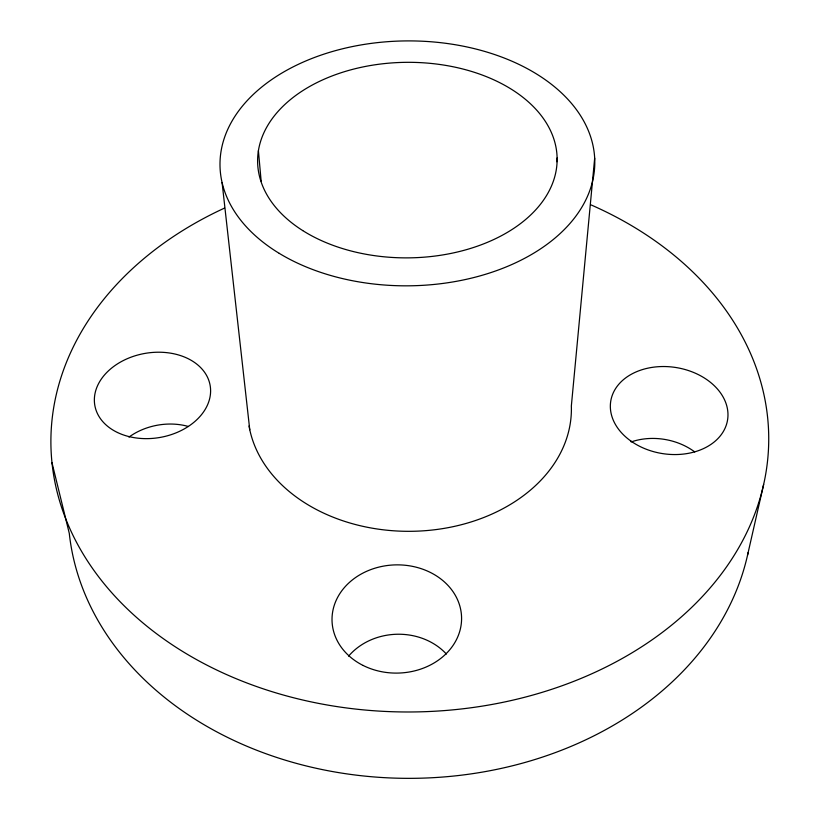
<?xml version="1.0" encoding="UTF-8"?>
<svg xmlns="http://www.w3.org/2000/svg" width="819" height="819" viewBox="0 0 819 819"><rect width="100%" height="100%" fill="white"/><g stroke="black" fill="none" stroke-linecap="round" stroke-linejoin="round"><path stroke-width="1.23" d="M556.838 161.752L557.125 157.944M594.676 158.159L571.345 405.989A161.855 121.591 -0.5 0 1 422.051 530.907A161.855 121.591 -0.5 0 1 249.037 425.972M747.552 555.128L763.646 484.438M51.966 462.612L69.287 533.364A342.352 268.786 -0.5 0 0 396.611 778.173A342.352 268.786 -0.5 0 0 748.105 552.6M222.092 182.555L249.764 429.76M258.405 150.696L261.148 181.153M591.001 204.883A358.927 271.795 -0.5 0 1 685.339 613.339A358.927 271.795 -0.5 0 1 137.305 618.089A358.927 271.795 -0.5 0 1 224.601 208.057M128.972 437.08A55.876 42.312 -10.6 0 1 188.462 426.504M631.152 441.943A56.46 43.131 10 0 1 694.737 451.914M348.597 656.152A61.538 53.061 -1.6 0 1 446.386 654.043M279.218 253.347A187.408 122.461 -0.5 0 0 589.875 190.325A187.408 122.461 -0.5 0 0 353.091 46.427A187.408 122.461 -0.5 0 0 279.218 253.347M302.733 230.579A149.775 97.778 -0.5 0 0 552.487 183.538A149.775 97.778 -0.5 0 0 366.871 66.165A149.775 97.778 -0.5 0 0 302.733 230.579M117.496 432.504A58.518 42.69 -9.7 0 0 210.176 396.12A58.518 42.69 -9.7 0 0 129.801 357.647A58.518 42.69 -9.7 0 0 117.496 432.504M631.039 441.154A59.163 43.561 9.1 0 0 727.006 422.665A59.163 43.561 9.1 0 0 649.426 367.844A59.163 43.561 9.1 0 0 631.039 441.154M363.093 665.448A64.793 54.115 -1.4 0 0 461.568 619.768A64.793 54.115 -1.4 0 0 365.724 571.723A64.793 54.115 -1.4 0 0 363.093 665.448"/></g></svg>
